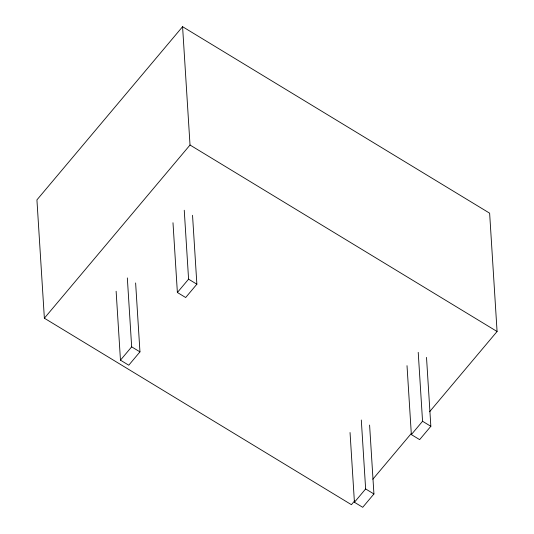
<?xml version="1.0" encoding="UTF-8"?>
<svg xmlns="http://www.w3.org/2000/svg" width="534" height="534" viewBox="0 0 534 534"><rect width="100%" height="100%" fill="white"/><g stroke="black" fill="none" stroke-linecap="round" stroke-linejoin="round"><path stroke-width="0.8" d="M429.603 411.727L497.074 331.501L489.631 213.179L182.581 26.7L36.926 199.883L44.369 318.204L351.419 504.683L354.629 500.865M44.369 318.204L190.024 145.021L182.581 26.7M135.623 282.96L139.955 351.879L128.754 365.203L120.464 360.163L131.664 346.846L127.332 277.927M192.54 215.289L196.872 284.201L185.672 297.525L177.381 292.492L188.582 279.169L184.25 210.256M372.839 479.218L411.394 433.374M369.595 425.064L373.927 493.977L362.719 507.3L354.429 502.267L365.636 488.944L361.304 420.024M426.512 357.386L430.845 426.306L419.644 439.629L411.354 434.589L422.554 421.266L418.222 352.353M190.024 145.021L497.074 331.501M188.582 279.169L196.872 284.201M422.554 421.266L430.845 426.306M131.664 346.846L139.955 351.879M365.636 488.944L373.927 493.977M407.015 365.677L411.354 434.589M350.044 432.52L354.429 502.267M172.989 222.745L177.381 292.492M116.125 291.25L120.464 360.163"/></g></svg>
